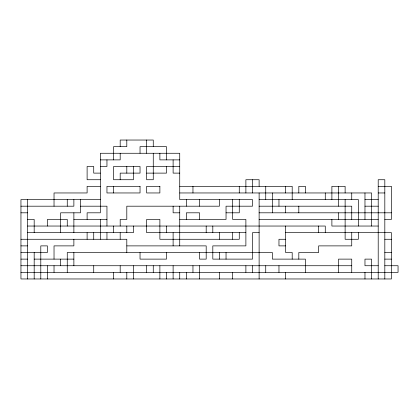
<?xml version="1.0" encoding="UTF-8"?>
<svg xmlns="http://www.w3.org/2000/svg" width="419" height="419" viewBox="0 0 419 419"><rect width="100%" height="100%" fill="white"/><g stroke="black" fill="none" stroke-linecap="round" stroke-linejoin="round"><path stroke-width="0.63" d="M100.34 159.88L120.185 159.88L120.185 153.265M179.73 159.88L159.88 159.88L159.88 153.265M100.34 166.495L106.955 166.495L106.955 159.88M179.73 166.495L146.65 166.495L146.65 179.73L153.265 179.73L153.265 153.265M100.34 173.115L93.725 173.115L93.725 166.495L87.11 166.495L87.11 179.73L100.34 179.73M146.65 173.115L166.495 173.115L166.495 166.495M179.73 173.115L173.115 173.115L173.115 159.88M100.34 186.345L87.11 186.345L87.11 192.96L54.03 192.96L54.03 206.19M179.73 186.345L292.195 186.345L292.195 199.575M378.205 186.345L391.435 186.345L391.435 219.425L384.82 219.425M179.73 192.96L371.585 192.96L371.585 226.04M378.205 192.96L384.82 192.96M100.34 199.575L20.95 199.575L20.95 278.965L391.435 278.965L391.435 232.655L285.58 232.655M259.12 199.575L358.355 199.575L358.355 226.04M364.97 199.575L378.205 199.575M20.95 206.19L73.875 206.19L73.875 199.575M80.49 206.19L106.955 206.19L106.955 226.04M259.12 206.19L351.74 206.19L351.74 219.425M364.97 206.19L378.205 206.19M20.95 212.81L27.565 212.81M179.73 212.81L173.115 212.81L173.115 206.19M226.04 212.81L239.27 212.81L239.27 199.575M259.12 212.81L391.435 212.81M27.565 219.425L34.18 219.425L34.18 232.655M73.875 219.425L106.955 219.425M179.73 219.425L226.04 219.425L226.04 206.19L252.505 206.19L252.505 199.575L179.73 199.575L179.73 153.265L100.34 153.265L100.34 212.81L87.11 212.81L87.11 219.425M259.12 219.425L378.205 219.425M27.565 226.04L325.275 226.04L325.275 232.655M378.205 226.04L331.89 226.04L331.89 219.425M27.565 232.655L133.42 232.655L133.42 226.04M245.885 232.655L146.65 232.655L146.65 219.425L159.88 219.425L159.88 239.27L239.27 239.27L239.27 232.655M259.12 232.655L252.505 232.655L252.505 259.12L212.81 259.12L212.81 245.885L245.885 245.885L245.885 219.425L232.655 219.425L232.655 199.575M20.95 239.27L126.805 239.27L126.805 252.505M285.58 239.27L278.965 239.27L278.965 245.885L285.58 245.885M384.82 239.27L391.435 239.27M20.95 245.885L27.565 245.885M126.805 245.885L206.19 245.885L206.19 259.12L199.575 259.12L199.575 252.505M20.95 252.505L47.415 252.505L47.415 245.885L40.795 245.885L40.795 278.965M384.82 252.505L391.435 252.505M20.95 259.12L27.565 259.12M34.18 259.12L73.875 259.12M384.82 259.12L391.435 259.12M20.95 265.735L351.74 265.735M378.205 265.735L364.97 265.735L364.97 259.12L371.585 259.12L371.585 278.965M384.82 265.735L398.05 265.735L398.05 272.35L20.95 272.35M384.82 278.965L384.82 179.73L378.205 179.73L378.205 278.965M364.97 192.96L364.97 219.425M364.97 272.35L364.97 278.965M358.355 232.655L358.355 239.27L345.125 239.27L345.125 199.575M351.74 192.96L351.74 199.575M351.74 232.655L351.74 245.885L318.66 245.885L318.66 252.505L298.815 252.505L298.815 259.12M351.74 272.35L351.74 259.12L338.51 259.12L338.51 272.35M345.125 192.96L345.125 186.345L331.89 186.345L331.89 199.575M338.51 186.345L338.51 206.19M338.51 212.81L338.51 219.425M325.275 192.96L325.275 199.575M318.66 226.04L318.66 232.655M305.43 192.96L305.43 186.345L298.815 186.345L298.815 192.96M305.43 272.35L305.43 259.12L272.35 259.12L272.35 252.505L67.26 252.505L67.26 272.35M298.815 206.19L298.815 212.81M292.195 259.12L292.195 252.505L285.58 252.505L285.58 226.04M285.58 186.345L285.58 192.96M285.58 206.19L285.58 212.81M285.58 272.35L285.58 278.965M278.965 199.575L278.965 206.19M278.965 265.735L278.965 272.35M272.35 192.96L272.35 212.81M265.735 186.345L265.735 199.575M265.735 265.735L265.735 272.35M259.12 186.345L259.12 179.73L245.885 179.73L245.885 192.96M259.12 192.96L259.12 278.965M252.505 179.73L252.505 192.96M252.505 265.735L252.505 272.35M245.885 265.735L245.885 272.35M239.27 186.345L239.27 192.96M232.655 232.655L232.655 239.27M232.655 272.35L232.655 278.965M226.04 252.505L226.04 259.12M219.425 199.575L219.425 206.19L126.805 206.19L126.805 219.425L120.185 219.425L120.185 226.04M219.425 232.655L219.425 239.27M219.425 252.505L219.425 259.12M219.425 272.35L219.425 278.965M212.81 226.04L212.81 232.655M206.19 226.04L206.19 232.655M199.575 199.575L199.575 206.19M199.575 219.425L199.575 212.81L186.345 212.81L186.345 219.425M199.575 265.735L199.575 278.965M192.96 186.345L192.96 192.96M192.96 265.735L192.96 272.35M186.345 199.575L186.345 206.19M186.345 272.35L186.345 278.965M179.73 206.19L179.73 245.885M179.73 272.35L179.73 278.965M173.115 232.655L173.115 245.885M173.115 265.735L173.115 278.965M166.495 159.88L166.495 146.65L140.035 146.65L140.035 153.265M166.495 226.04L166.495 232.655M166.495 252.505L166.495 259.12L140.035 259.12L140.035 252.505M166.495 272.35L166.495 278.965M159.88 265.735L159.88 278.965M153.265 146.65L153.265 140.035L120.185 140.035L120.185 146.65M153.265 265.735L153.265 272.35M146.65 140.035L146.65 153.265M146.65 265.735L146.65 272.35M133.42 166.495L133.42 179.73L113.57 179.73L113.57 166.495L140.035 166.495L140.035 173.115L120.185 173.115L120.185 179.73M133.42 265.735L133.42 278.965M126.805 140.035L126.805 146.65L113.57 146.65L113.57 159.88M126.805 166.495L126.805 173.115M126.805 226.04L126.805 232.655M126.805 272.35L126.805 278.965M120.185 232.655L120.185 239.27M120.185 265.735L120.185 272.35M113.57 186.345L113.57 192.96M113.57 226.04L113.57 232.655M113.57 272.35L113.57 278.965M106.955 232.655L106.955 239.27M100.34 219.425L100.34 239.27M93.725 232.655L93.725 239.27M93.725 265.735L93.725 272.35M87.11 232.655L87.11 239.27M80.49 199.575L80.49 212.81L60.645 212.81L60.645 232.655M73.875 212.81L73.875 232.655M73.875 239.27L73.875 245.885L54.03 245.885L54.03 259.12M73.875 252.505L73.875 265.735M67.26 199.575L67.26 206.19M67.26 226.04L67.26 219.425L47.415 219.425L47.415 226.04M60.645 259.12L60.645 265.735M54.03 265.735L54.03 272.35M47.415 265.735L47.415 278.965M34.18 252.505L34.18 278.965M27.565 199.575L27.565 278.965M140.035 186.345L106.955 186.345L106.955 192.96L140.035 192.96L140.035 186.345M159.88 186.345L146.65 186.345L146.65 192.96L159.88 192.96L159.88 186.345"/></g></svg>
